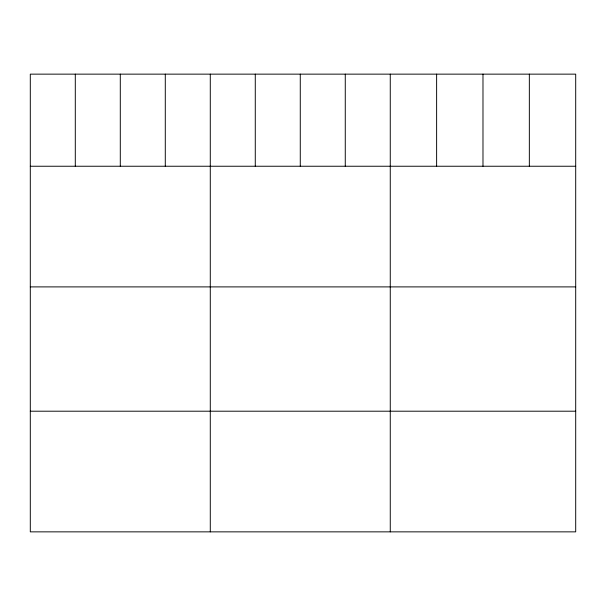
<?xml version="1.0" encoding="UTF-8"?>
<svg xmlns="http://www.w3.org/2000/svg" width="606" height="606" viewBox="0 0 606 606"><rect width="100%" height="100%" fill="white"/><g stroke="black" fill="none" stroke-linecap="round" stroke-linejoin="round"><path stroke-width="0.91" d="M575.7 166.241L575.7 531.856L30.3 531.856L30.3 74.144L575.7 74.144L575.7 166.241L30.3 166.241M30.3 286.896L575.7 286.896M30.3 411.201L575.7 411.201M529.341 74.144L529.341 166.241M482.982 74.144L482.982 166.241M436.623 74.144L436.623 166.241M390.264 74.144L390.264 531.856M345.268 74.144L345.268 166.241M300.273 74.144L300.273 166.241M255.277 74.144L255.277 166.241M210.282 74.144L210.282 531.856M165.286 74.144L165.286 166.241M120.291 74.144L120.291 166.241M75.296 74.144L75.296 166.241"/></g></svg>
